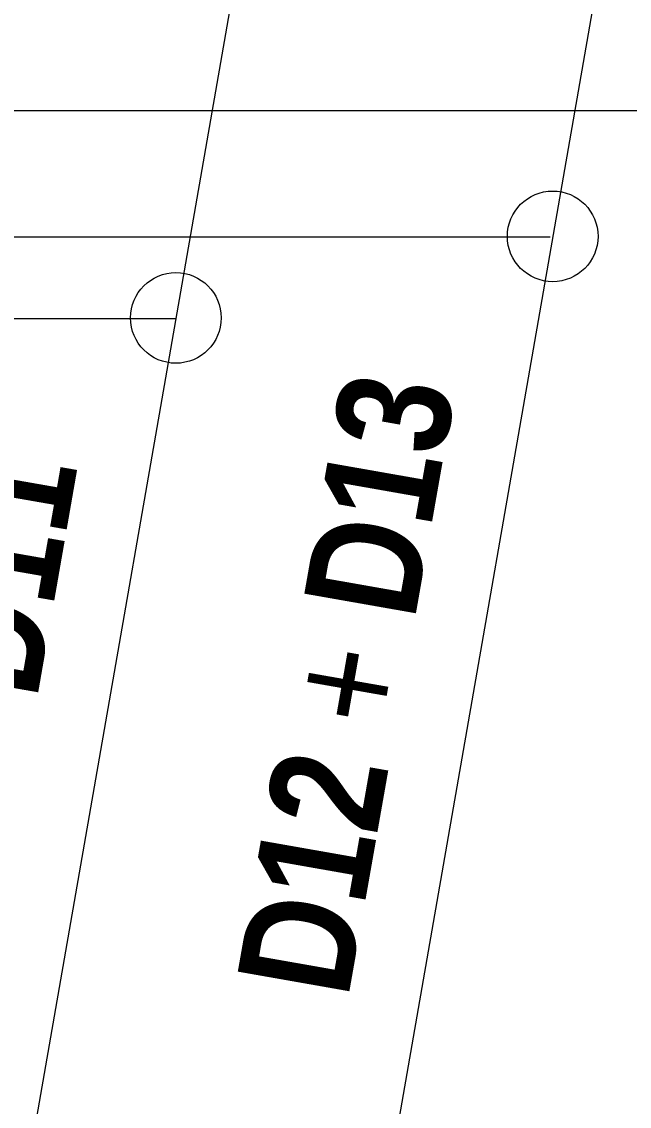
# Model space of a CAD drawing. Header units: metres. Extents: x -1150 to -1098, y 3 to 550.
# Drawn here: x -1105.258 to -1103.917, y 527.246 to 529.64 of the extents above; entities that cross this region are included whole.
import ezdxf

# ---------------------------------------------------------------- set-up
doc = ezdxf.new("R2010")
doc.units = ezdxf.units.M
for name, color, linetype, lineweight in [('A-ANNO-NOTE', 7, 'Continuous', 9), ('A-DETL', 7, 'Continuous', 13), ('A-DETL-GENF', 7, 'Continuous', 9), ('G-ANNO-TEXT', 7, 'Continuous', 9)]:
    doc.layers.add(name, color=color, linetype=linetype, lineweight=lineweight)
doc.styles.add('Arial Narrow_1', font='ARIALN.TTF', dxfattribs={"height": 0.25})
doc.styles.add('Arial Narrow_B', font='ARIALNB.TTF', dxfattribs={"height": 0.25})

# ---------------------------------------------------------------- blocks, each defined once
blk = doc.blocks.new('T2DExtentArrowReinf_v1 - Extent-6533169-DRG-2873131 - DECK REINFORCEMENT PLAN')
at = {"layer": 'A-DETL-GENF'}
blk.add_line((0.25, 0), (34.91, 0), dxfattribs=at)
blk = doc.blocks.new('T2DExtentArrowReinf_v1 - Extent-6533392-DRG-2873131 - DECK REINFORCEMENT PLAN')
at = {"layer": 'A-DETL-GENF'}
blk.add_line((0.25, 0), (34.91, 0), dxfattribs=at)

msp = doc.modelspace()

# ---------------------------------------------------------------- linework, layer by layer
at = {"layer": 'A-ANNO-NOTE'}
for centre in [(-1104.0862, 529.1661), (-1104.9175, 528.9861)]:
    msp.add_circle(centre, 0.1, dxfattribs=at)
at = {"layer": 'A-DETL'}
for p, q in [((-1107.6829, 529.4442), (-1102.0377, 529.4442)), ((-1109.4916, 529.1649), (-1104.0916, 529.1649)), ((-1107.7978, 528.9846), (-1104.9178, 528.9846))]:
    msp.add_line(p, q, dxfattribs=at)

# ---------------------------------------------------------------- block references
at = {"layer": 'A-DETL-GENF', "rotation": 260.1169774653487}
for name, p in [('T2DExtentArrowReinf_v1 - Extent-6533169-DRG-2873131 - DECK REINFORCEMENT PLAN', (-1102.2698, 544.1836)), ('T2DExtentArrowReinf_v1 - Extent-6533392-DRG-2873131 - DECK REINFORCEMENT PLAN', (-1101.4698, 544.1836))]:
    msp.add_blockref(name, p, dxfattribs=at)

# ---------------------------------------------------------------- next in the draw order: texts
at = {"layer": 'G-ANNO-TEXT', "char_height": 0.25, "attachment_point": 1, "bg_fill": 3, "box_fill_scale": 1, "bg_fill_color": 256, "bg_fill_transparency": 0}
for s, insert, rotation, style in [('+', (-1105.5129, 527.9428), 80.0878, 'Arial Narrow_1'), ('D12 ', (-1104.7842, 527.5247), 80.0145, 'Arial Narrow_B')]:
    msp.add_mtext(s, dxfattribs=dict(at, insert=insert, rotation=rotation, style=style))

# ---------------------------------------------------------------- next in the draw order: texts
for s, insert, rotation, style in [(' D11', (-1105.4844, 528.1057), 80.0878, 'Arial Narrow_B'), ('+', (-1104.6799, 528.1175), 80.0145, 'Arial Narrow_1')]:
    msp.add_mtext(s, dxfattribs=dict(at, insert=insert, rotation=rotation, style=style))

# ---------------------------------------------------------------- next in the draw order: texts
at = {"layer": 'G-ANNO-TEXT', "insert": (-1104.6512, 528.2804), "char_height": 0.25, "attachment_point": 1, "rotation": 80.0145, "style": 'Arial Narrow_B', "bg_fill": 3, "box_fill_scale": 1, "bg_fill_color": 256, "bg_fill_transparency": 0}
msp.add_mtext(' D13', dxfattribs=at)

doc.saveas('drawing.dxf')
